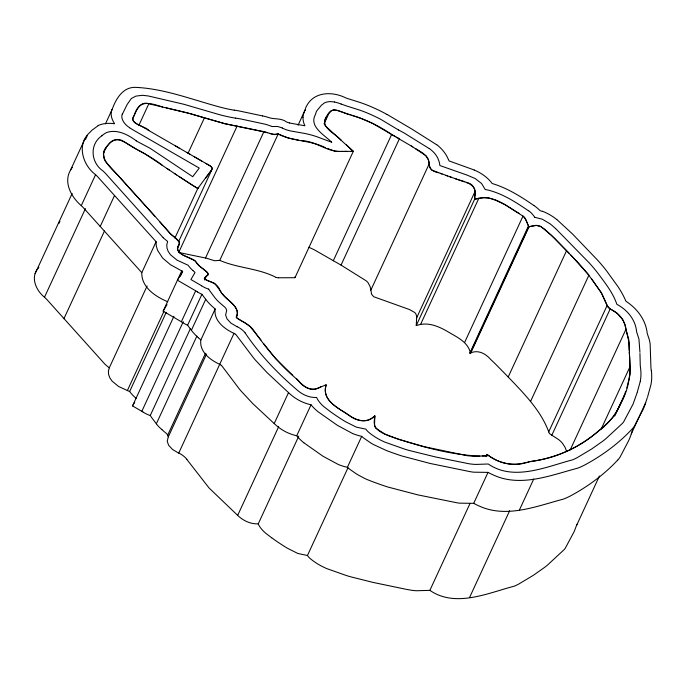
<?xml version="1.0" encoding="UTF-8"?>
<svg xmlns="http://www.w3.org/2000/svg" width="686" height="686" viewBox="0 0 686 686"><rect width="100%" height="100%" fill="white"/><g stroke="black" fill="none" stroke-linecap="round" stroke-linejoin="round"><path stroke-width="1.03" d="M474.712 197.114L474.643 199.189L483.759 197.662L488.655 197.928L495.704 200.261L504.553 204.428L523.572 216.484L525.665 219.254L528.915 227.032L470.527 353.401C468.461 342.94 458.925 338.112 450.402 333.207C440.558 327.188 428.793 321.374 417.148 325.327A39.179 25.288 24.8 0 1 416.256 325.55L474.643 199.189C475.818 192.166 475.227 183.565 466.188 182.57M474.738 196.119C478.091 185.734 466.814 181.919 458.788 179.904M320.465 387.033L326.184 384.872C321.185 400.71 338.704 408.161 349.225 415.339C356.549 421.607 367.73 423.099 374.813 415.93L374.505 425.68L375.534 428.03L384.889 434.067L398.497 439.332L424.471 446.732L467.56 455.753L473.76 456.293L487.163 455.787L486.768 454.381C499.099 463.659 514.774 467.226 529.652 461.627M373.15 417.199L374.813 415.93L374.753 417.474M303.006 117.315L303.049 119.21A29.061 18.762 24.8 0 0 304.087 123.849L304.936 125.795L289.603 123M416.256 325.55L416.702 316.495L415.956 314.077A6.628 4.279 24.8 0 0 414.696 312.499L409.645 309.609L373.733 296.729L371.692 294.414L370.157 286.679L368.056 282.709A10.65 6.877 24.8 0 0 366.221 280.848L341.036 265.105L314.222 249.764A89.6 57.838 24.8 0 0 308.872 247.294M374.728 418.117C371.889 428.99 380.807 432.514 389.571 436.116C418.469 446.011 449.33 454.844 479.857 456.113M98.192 125.667L92.13 130.066A73.736 47.591 24.8 0 0 90.158 132.149C76.24 143.94 82.492 164.957 95.577 174.69A41.263 26.634 24.8 0 1 97.403 176.456L156.099 241.712L141.796 272.676C141.316 287.417 155.688 296.712 167.736 301.746M156.099 241.712L156.245 245.742L157.514 250.21L162.608 258.047L170.454 264.702L182.613 271.407L180.375 276.244M326.184 384.872C321.588 398.858 335.643 406.772 345.555 413.023C353.264 418.58 364.395 424.917 372.978 417.337M640.321 381.245L637.208 392.452M341.405 140.51C335.274 133.058 318.313 127.244 327.102 115.694C332.204 104.469 342.177 113.293 350.383 114.896M197.491 291.953L199.437 293.059A29.532 19.062 24.8 0 0 201.898 294.311L205.02 298.359A53.439 34.497 24.8 0 1 205.723 299.302A41.769 26.96 24.8 0 0 212.669 306.779L215.164 308.966L200.861 339.93C199.112 351.575 210.199 360.013 219.7 364.317A4.596 2.967 24.8 0 1 220.232 364.609L220.395 364.703M215.164 308.966C213.423 320.611 224.511 329.048 234.003 333.353A4.596 2.967 24.8 0 1 234.543 333.645L234.646 333.705M346.379 144.875L353.393 151.443L325.258 125.821L324.564 124.406L324.607 121.851L327.582 115.162M406.566 589.385L411.154 590.192A40.26 25.982 24.8 0 0 416.642 590.74L429.873 590.363C455.495 608.01 487.935 593.038 514.251 586.187A96.88 62.537 24.8 0 0 518.933 583.949L533.442 575.245L544.495 567.459A231.808 149.625 24.8 0 0 547.411 565.153L563.763 549.992A57.993 37.43 24.8 0 0 564.389 549.306L564.75 548.886A37.087 23.941 24.8 0 0 565.213 548.32L574.208 531.496L576.977 524.293M617.666 460.135A48.946 31.59 24.8 0 0 620.101 456.996L628.342 441.252A118.026 76.18 24.8 0 0 631.292 433.878L632.586 429.882M642.645 410.288A118.026 76.18 24.8 0 0 645.595 402.914L647.352 397.597M531.521 461.241C562.014 457.742 589.394 441.733 610.463 419.883C616.594 414.49 618.618 406.155 622.785 399.381C630.237 384.537 631.026 368.279 629.216 352.124M527.783 462.012C553.945 458.582 578.89 448.593 598.672 430.842C612.264 421.307 620.719 406.832 625.701 391.303M38.013 268.337C30.201 277.538 36.195 290.641 44.487 297.235A53.448 34.497 24.8 0 1 47.051 299.731L104.795 364.052A35.338 22.81 24.8 0 0 107.316 366.255L109.271 367.842L108.397 371.152L108.611 374.53L109.846 377.875L112.067 381.099L118.601 386.492L128.222 390.926A16.49 10.642 24.8 0 1 129.637 391.517L166.149 312.499M626.824 387.993L630.16 374.299L629.036 342.425L625.015 325.027L622.699 319.556L617.228 313.391L608.225 307.517L600.885 292.03L587.67 273.637L578.229 262.789L554.708 238.479L544.581 229.133L540.045 226.157L535.809 225.36L528.246 226.817L536.769 225.368L541.005 226.629L551.338 235.229L569.5 253.666M647.653 396.714L650.997 384.477A93.245 60.188 24.8 0 0 651.331 370.397M637.062 392.872L633.007 404.243L623.6 421.95A37.087 23.941 24.8 0 1 623.145 422.525L622.785 422.936A57.993 37.43 24.8 0 1 622.151 423.631L605.807 438.783A231.808 149.625 24.8 0 1 602.883 441.089L591.838 448.876L577.329 457.579A96.88 62.537 24.8 0 1 572.639 459.826C546.322 466.669 513.891 481.649 488.26 464.002L476.041 464.422A41.743 26.943 24.8 0 1 468.787 463.719L436.039 457.082L408.916 450.41A139.687 90.166 24.8 0 1 404.603 449.107L385.343 442.298A37.859 24.439 24.8 0 1 382.925 441.244L380.138 439.872A44.101 28.469 24.8 0 1 370.62 433.826A31.007 20.014 24.8 0 1 368.442 432.043L368.202 431.82A14.14 9.132 24.8 0 1 367.799 431.443A13.351 8.618 24.8 0 1 365.852 429.127L356.394 427.155L345.633 421.77A149.882 96.743 24.8 0 1 330.112 411.446L324.144 406.892A26.385 17.03 24.8 0 1 316.555 397.486M194.447 273.474L195.004 272.351L192.886 270.533M304.464 111.355L304.824 110.575M304.85 110.515L305.21 109.743A27.783 17.93 24.8 0 1 306.591 105.978C314.197 91.392 332.693 91.238 346.018 98.004A49.521 31.959 24.8 0 0 348.008 98.69L359.618 102.325A92.987 60.016 24.8 0 1 362.242 103.226L365.552 104.444A113.687 73.385 24.8 0 1 387.101 114.511M141.796 272.676L83.1 207.421A41.263 26.634 24.8 0 0 81.274 205.654C71.481 197.319 63.129 182.45 70.564 170.025L84.875 139.061M85.553 139.387L87.345 135.519M35.14 273.611L72.167 193.469M59.039 223.327L59.931 221.398M105.455 123.883L112.161 109.374C115.84 99.161 122.605 87.225 135.013 87.345C163.525 88.468 191.051 99.256 218.44 106.664A100.259 64.707 24.8 0 0 234.243 110.197M103.406 153.861C105.378 145.346 114.974 134.971 124.02 141.685C136.463 150.028 150.38 155.833 162.188 165.223M81.274 205.654L95.577 174.69M44.487 297.235L85.45 208.578M138.941 125.169L148.819 103.783L187.029 112.796L224.897 123.712L263.921 131.626L273.019 134.387L278.173 133.993C292.948 141.676 310.544 140.03 325.421 147.679M100.165 226.603L114.468 195.639M63.918 318.716L104.444 231.019M188.247 152.841L204.419 117.846L224.897 123.712L267.557 132.681M109.271 367.842L147.121 285.925M174.887 238.076L197.791 188.496L212.274 168.816L211.803 167.324L209.959 165.789L186.703 152.395M178.746 241.335L211.537 170.377C214.289 166.707 207.609 164.751 205.629 163.285M177.494 247.449C183.179 241.24 174.21 237.699 170.668 234.02C153.818 214.589 136.197 195.836 119.175 176.568C111.518 168.447 95.86 156.417 108.105 145.158C116.208 132.458 128.874 145.664 137.749 149.942M237.099 126.095L178.703 252.465L206.426 258.202L214.632 260.757L219.786 260.363L278.173 133.993L288.334 138.058L298.556 140.176M205.723 299.302L191.411 330.266L187.595 325.275A29.532 19.062 24.8 0 1 185.134 324.024L183.188 322.917A20.409 13.171 24.8 0 1 181.37 321.76L163.157 311.17L181.859 270.576M127.356 390.6L163.868 311.573M143.228 412.2L142.362 411.643A10.916 7.049 24.8 0 0 141.831 411.317L132.518 405.906L173.927 316.28M205.526 257.987L263.921 131.626M181.37 321.76L195.681 290.795L177.468 280.205L182.613 271.407M141.831 411.317L183.248 321.7M204.548 279.982L206.349 276.089L208.055 274.837L207.678 272.608L200.08 266.614L194.721 260.586L183.016 255.123L179.063 252.276L177.64 249.918L177.434 248.238L179.286 243.633L179.235 241.987L174.853 237.519M187.595 325.275L201.898 294.311M196.882 336.08L156.357 423.776L152.275 418.426A44.719 28.863 24.8 0 1 150.277 415.459L190.356 328.723M298.058 125.221L305.21 109.743M234.003 333.353L178.72 453.129L172.58 449.519L168.645 445.283L167.221 441.33L168.25 436.948L167.676 435.156L205.526 353.247M168.302 436.871L206.589 353.993M324.615 120.968L326.416 117.074M324.049 123.814L328.543 114.09L331.106 110.978L333.413 109.786L336.809 110.309L360.399 118.146L372.618 123.394L412.749 146.873M236.301 317.026C241.566 305.622 224.262 299.713 220.129 290.744C217.736 282.941 210.259 282.392 204.334 278.868L205.517 276.741L207.438 275.506L208.261 274.126C205.44 268.878 198.288 267.034 195.57 261.289C189.765 256.127 173.404 255.303 178.84 244.533M294.603 277.067L294.817 277.307A1.629 1.055 24.8 0 1 294.989 277.684L353.299 151.332L351.129 151.349M333.267 260.8L391.663 134.439C379.307 126.138 365.844 119.338 351.498 115.239M341.036 265.105L399.424 138.735L396.499 137.131M303.821 442.753A39.051 25.202 24.8 0 1 296.712 435.756C288.266 433.912 280.403 429.582 274.203 423.571L288.514 392.606L267.086 372.635L255.123 359.79A141.813 91.538 24.8 0 1 253.331 357.62L236.567 335.437A12.494 8.069 24.8 0 0 235.778 334.494M271.716 537.815L265.756 533.262A26.385 17.03 24.8 0 1 258.159 523.855C250.519 524.19 243.076 520.657 237.673 515.392L278.645 426.735M296.738 435.747L311.041 404.783C302.577 402.974 294.714 398.617 288.514 392.606M258.245 523.855L298.762 436.159M370.86 290.101L429.256 163.74C429.059 155.962 421.53 152.129 415.699 148.699M617.666 460.135C603.937 474.781 587.61 486.794 569.912 496.21A103.878 67.048 24.8 0 1 563.455 499.099C536.649 506.157 506.637 518.496 479.385 506.114A45.928 29.644 24.8 0 1 473.717 503.344L459.543 503.155A43.921 28.349 24.8 0 1 457.425 502.881L418.057 494.923L387.77 487A221.021 142.662 24.8 0 1 372.189 481.538L367.439 479.668A44.453 28.692 24.8 0 1 364.489 478.331L358.941 475.389A61.98 40.002 24.8 0 1 355.802 473.486L349.929 469.387A44.573 28.769 24.8 0 1 347.39 467.312L361.702 436.347L358.598 435.584A38.21 24.662 24.8 0 1 352.587 433.518M416.651 317.841L475.038 191.471M405.803 589.24L373.03 582.414L350.529 576.78A139.687 90.166 24.8 0 1 346.216 575.477L326.956 568.668A37.859 24.439 24.8 0 1 324.538 567.614L320.842 565.753A44.067 28.443 24.8 0 1 312.233 560.196A31.007 20.014 24.8 0 1 310.055 558.404L309.806 558.181A14.14 9.132 24.8 0 1 309.412 557.812A13.351 8.618 24.8 0 1 307.457 555.497L347.974 467.801M373.913 417.877L374.813 415.93M420.484 324.598L478.871 198.228C493.8 195.116 506.997 206.246 519.019 213.38M464.628 342.434L523.015 216.064L524.979 218.088L526.951 222.281M528.417 226.86L528.915 227.032L528.091 226.766L469.79 353.17L470.356 353.067L528.752 226.697L527.157 222.83M566.627 451.397L565.041 447.255L562.52 443.362A19.354 12.494 24.8 0 0 558.841 439.752L549.838 433.878A7.58 4.896 24.8 0 1 549.109 432.866C541.263 410.768 524.087 393.644 508.206 376.991L566.593 250.622M485.877 456.327L486.768 454.381L487.866 454.99M429.873 590.363L469.944 503.635M473.709 503.344L488.02 472.388A45.928 29.644 24.8 0 0 493.688 475.149C520.948 487.532 550.961 475.184 577.758 468.144A103.878 67.048 24.8 0 0 584.223 465.254C601.811 455.873 618.06 443.962 631.746 429.419A50.25 32.439 24.8 0 0 634.413 426.032L642.645 410.288M530.492 401.576L588.888 275.215L570.958 255.183M469.584 597.463L509.655 510.736M548.689 431.914L607.084 305.553L602.016 293.934L591.675 278.91M551.724 435.447L610.12 309.086L607.084 305.553M519.439 509.964L533.751 479M570.203 449.922L625.898 329.391C625.143 320.173 618.455 312.567 610.12 309.086M601.236 428.964L629.98 366.753M614.742 416.025L624.62 394.639M576.72 525.142L599.427 475.998M631.283 433.878L645.586 402.914M122.4 114.142L127.159 104.452L131.378 98.441L135.948 96.1L142.319 95.303L148.125 95.929L183.745 104.246L218.079 114.27A111.381 71.893 24.8 0 0 235.675 118.172M204.865 277.89L206.349 276.089M204.762 278.096L204.334 278.868L205.68 279.674M163.157 311.17L165.729 306.771M166.055 306.222L166.372 305.673M166.698 305.116L167.015 304.567M194.438 273.5L190.905 279.536L200.226 284.947A10.916 7.049 24.8 0 1 200.749 285.273L201.624 285.839M132.518 405.906L134.062 403.257M134.285 402.879L134.722 402.125M70.564 170.025L71.721 168.216M106.553 147.053L103.963 151.529L103.44 153.896L104.143 158.886L105.447 161.519L154.787 216.141M72.039 167.77L72.356 167.333M321.065 386.81C312.842 392.109 303.435 387.907 298.23 380.361C280.994 366.153 266.837 348.925 253.949 330.798C249.867 324.161 241.764 322.077 236.336 317.318C241.421 307.242 226.886 300.76 222.17 293.385M205.483 178.291L211.537 170.377M190.982 184.302L197.791 188.496L198.648 187.364M38.287 267.994L38.87 267.266M237.202 315.08L236.276 317.026L236.927 318.193L245.339 322.995L249.996 326.485L260.954 339.99M328.543 114.09L327.917 114.811M101.871 135.777C89.291 144.36 90.792 162.531 102.874 170.865A53.448 34.497 24.8 0 1 105.447 173.369L163.182 237.682M324.83 385.378L325.498 385.129M319.282 387.479L319.873 387.256M318.698 387.693C309.918 392.915 301.926 384.717 296.403 378.681M278.173 133.993L274.794 134.61L269.392 133.333M476.093 198.811L478.871 198.228M475.818 198.889L474.643 199.189M470.356 353.067C477.962 349.44 485.662 353.564 490.653 359.455A218.028 140.724 24.8 0 1 495.206 363.76L508.206 376.991M525.922 462.398C512.957 466.574 499.005 463.633 488.415 455.281M488.02 472.388L473.846 472.191A50.884 32.842 24.8 0 1 470.296 471.694L430.122 463.453L402.082 456.036A221.021 142.662 24.8 0 1 386.492 450.573L373.253 444.425A61.98 40.002 24.8 0 1 370.114 442.521L364.24 438.423A44.573 28.769 24.8 0 1 361.702 436.347M482.292 455.967L487.163 455.787M316.632 397.486C309.335 397.829 302.192 394.639 296.875 389.777C277.307 373.047 259.574 354.379 245.168 332.984M272.316 126.533L277.513 126.464L282.315 127.922M352.21 151.34L341.825 151.4M344.861 151.383L346.919 151.374M294.911 277.701L278.422 277.779M338.815 151.409L342.829 151.4M339.81 151.409C326.536 151.632 315.423 140.964 302.012 140.733M337.812 151.417L334.828 151.16L327.248 148.382M307.388 555.497L297.775 553.439L287.245 548.14A149.882 96.743 24.8 0 1 271.725 537.807M534.737 217.299L542.317 219.194L550.103 223.85A45.285 29.232 24.8 0 1 552.213 225.574L555.737 228.704M334.365 102.017L331.132 101.631A15.589 10.058 24.8 0 0 324.409 102.96L321.528 105.138L317.344 110.112A17.021 10.993 24.8 0 0 315.731 113.713A17.785 11.482 24.8 0 1 315.457 114.502C308.529 126.636 324.932 135.322 331.732 142.259L316.606 136.625A63.961 41.28 24.8 0 0 304.061 133.324L291.027 131.035A23.255 15.006 24.8 0 1 282.246 128.05M162.711 107.033C148.039 102.248 138.846 99.667 133.899 116.208C128.514 124.543 145.835 125.941 148.879 130.563L179.14 148.03M262.558 115.925L238.934 110.909A130.28 84.095 24.8 0 0 234.235 110.137M148.819 103.783C140.784 100.919 136.797 109.228 134.319 115.308C128.616 121.945 139.481 124.535 143.365 127.407M347.39 467.312L344.295 466.549A38.21 24.662 24.8 0 1 338.284 464.482L323.055 456.276L303.812 442.762M166.184 107.831L190.502 113.713L204.419 117.846M469.97 353.213L470.527 353.401M447.666 175.976L431.545 169.982L429.873 167.401L428.313 159.632L425.903 155.705L411.274 145.964M438.38 172.795C433.749 171.843 428.664 169.288 429.256 163.74M440.24 173.421L442.093 174.055M445.806 175.333L451.371 177.28M542.403 211.399L540.028 210.645A27.491 17.742 24.8 0 0 533.854 205.466M449.519 176.628L464.336 181.901M276.158 277.444C258.39 268.175 237.836 268.269 219.786 260.363M455.075 178.583L456.936 179.243M341.165 104.023L345.178 105.49A49.615 32.028 24.8 0 0 346.782 106.038L359.653 110.094A84.412 54.486 24.8 0 1 367.447 113.079A107.127 69.149 24.8 0 1 380.841 119.39L397.108 129.157A9.99 6.448 24.8 0 0 398.523 129.963M352.587 433.518L337.358 425.311L318.115 411.797A39.051 25.202 24.8 0 1 311.024 404.791M474.249 169.999L449.056 160.927L448.473 159.418M237.107 326.759L230.968 323.149L227.032 318.913L225.608 314.96L226.689 310.501L226.046 308.743A2.727 1.766 24.8 0 0 225.651 308.031L225.591 307.988A8.481 5.471 24.8 0 0 225.188 307.542L224.982 307.328A12.991 8.386 24.8 0 0 224.579 306.951L220.283 303.272A31.89 20.589 24.8 0 1 214.692 297.424L210.671 292.056A44.719 28.863 24.8 0 1 208.664 289.089M138.521 150.311L145.166 153.896L176.714 174.999M398.523 129.963L403.702 132.732A28.152 18.17 24.8 0 1 404.217 133.041L429.162 148.545M395.496 136.617L391.663 134.439M387.127 114.476L411.797 129.037L436.665 144.737M144.292 127.939L146.127 128.985M147.044 129.508L148.879 130.563M194.275 156.751L201.847 161.107M175.359 145.844L190.485 154.573M220.498 364.763L220.738 364.909A3.01 1.947 24.8 0 1 221.278 365.261M234.698 333.739L235.049 333.945A3.01 1.947 24.8 0 1 235.59 334.296M129.628 127.81L131.541 128.977A8.275 5.342 24.8 0 1 132.175 129.371L132.329 129.483A4.922 3.173 24.8 0 0 132.75 129.74L199.257 168.079L192.715 176.705L150.097 148.287L138.409 142.088A17.905 11.551 24.8 0 1 136.282 140.836M192.766 185.392L174.295 173.369M193.701 185.966L197.791 188.496M190.133 183.779L179.14 176.628M206.366 280.102L214.658 283.292L221.346 292.33M136.291 140.836C128.179 134.833 118.052 129.328 107.651 132.184A15.101 9.741 24.8 0 0 106.604 132.578L105.138 133.341A40.345 26.042 24.8 0 0 101.88 135.785M533.845 205.474C520.871 196.573 507.323 188.033 492.136 183.496A30.115 19.44 24.8 0 0 474.232 170.059M528.434 210.765C516.678 202.756 504.51 194.798 490.722 190.785A23.513 15.178 24.8 0 0 485.242 189.568L481.581 183.514L475.132 178.514L466.969 175.059L439.889 165.549L439.58 163.56A36.598 23.624 24.8 0 0 439.194 161.87L437.771 158.114A23.032 14.869 24.8 0 0 429.239 148.485M167.032 168.482L169.451 170.111M556.852 219.537L572.621 234.089L597.609 260.174A149.908 96.76 24.8 0 1 606.724 271.073L617.743 286.285A104.898 67.708 24.8 0 1 625.898 301.188A43.124 27.834 24.8 0 1 630.151 304.31C639.181 311.298 645.92 321.614 647.19 333.104A16.198 10.453 24.8 0 0 647.413 333.971L649.093 339.064A59.588 38.459 24.8 0 1 649.428 340.265L649.994 342.854A46.579 30.064 24.8 0 1 650.139 343.789L650.92 367.319A92.07 59.433 24.8 0 0 651.254 370.389M174.424 237.176L169.914 233.291L159.564 221.621M136.188 398.36L134.499 396.902A32.911 21.24 24.8 0 1 129.645 391.517M200.861 339.93L198.331 337.761M161.887 429.633L166.192 433.32A12.991 8.386 24.8 0 1 166.587 433.698L166.801 433.912A8.481 5.471 24.8 0 1 167.204 434.349L167.247 434.401A2.727 1.766 24.8 0 1 167.676 435.113L167.676 435.156M292.742 375.319L275.232 358.238L263.673 343.686M556.106 229.047L589.343 263.012A138.906 89.66 24.8 0 1 597.815 273.139C605.078 282.915 612.941 292.656 616.885 304.352C627.081 309.678 635.425 319.513 636.539 331.244A12.742 8.223 24.8 0 0 636.659 331.878L638.555 337.855A47.806 30.853 24.8 0 1 638.958 339.244L639.935 352.295M237.673 515.392L209.076 487.986L186.781 459.354M274.203 423.571L252.782 403.6L240.812 390.754A141.813 91.538 24.8 0 1 239.028 388.585L222.264 366.393A12.494 8.069 24.8 0 0 221.475 365.458M625.898 329.391L628.736 339.407L629.216 350.512M639.944 353.513L640.244 365.175A103.14 66.568 24.8 0 0 640.613 368.571A82.612 53.319 24.8 0 1 640.27 381.227M98.098 125.572A30.827 19.894 24.8 0 1 114.433 123.729M114.511 123.566A26.094 16.841 24.8 0 1 112.041 109.314M197.491 291.944A20.409 13.171 24.8 0 1 195.673 290.795M542.446 211.254A34.806 22.466 24.8 0 1 556.792 219.58M436.776 144.66A34.257 22.115 24.8 0 1 448.31 159.409M302.955 117.306A37.97 24.507 24.8 0 1 304.507 111.381M289.603 122.974A10.016 6.466 24.8 0 1 286.431 121.902C280.968 117.769 274.194 119.638 268.269 117.409A35.972 23.221 24.8 0 0 262.558 115.934M163.174 237.69A35.338 22.81 24.8 0 0 165.712 239.886L167.658 241.472L166.784 244.782L166.998 248.16L168.233 251.505L170.454 254.729L176.997 260.123L186.609 264.556A16.49 10.642 24.8 0 1 188.024 265.156A32.911 21.24 24.8 0 0 192.877 270.533M208.664 289.14A17.767 11.465 24.8 0 1 201.641 285.813M237.159 326.665A16.858 10.882 24.8 0 1 245.262 332.967M528.546 210.679A19.199 12.391 24.8 0 1 534.694 217.308M334.365 101.948A35.149 22.689 24.8 0 1 341.156 104.058M272.316 126.541A4.991 3.224 24.8 0 1 271.502 126.284L267.643 124.946A24.928 16.095 24.8 0 0 263.235 123.78L241.018 119.012A121.482 78.41 24.8 0 0 235.667 118.112M129.688 127.742A15.538 10.033 24.8 0 1 122.211 114.065M178.772 453.034A16.858 10.882 24.8 0 1 186.866 459.328M161.922 429.616A31.89 20.589 24.8 0 1 156.297 423.785M150.277 415.51A17.767 11.465 24.8 0 1 143.254 412.183M278.413 277.753A5.557 3.584 24.8 0 1 276.158 277.461M198.357 337.744A41.769 26.96 24.8 0 1 191.377 330.275"/></g></svg>
